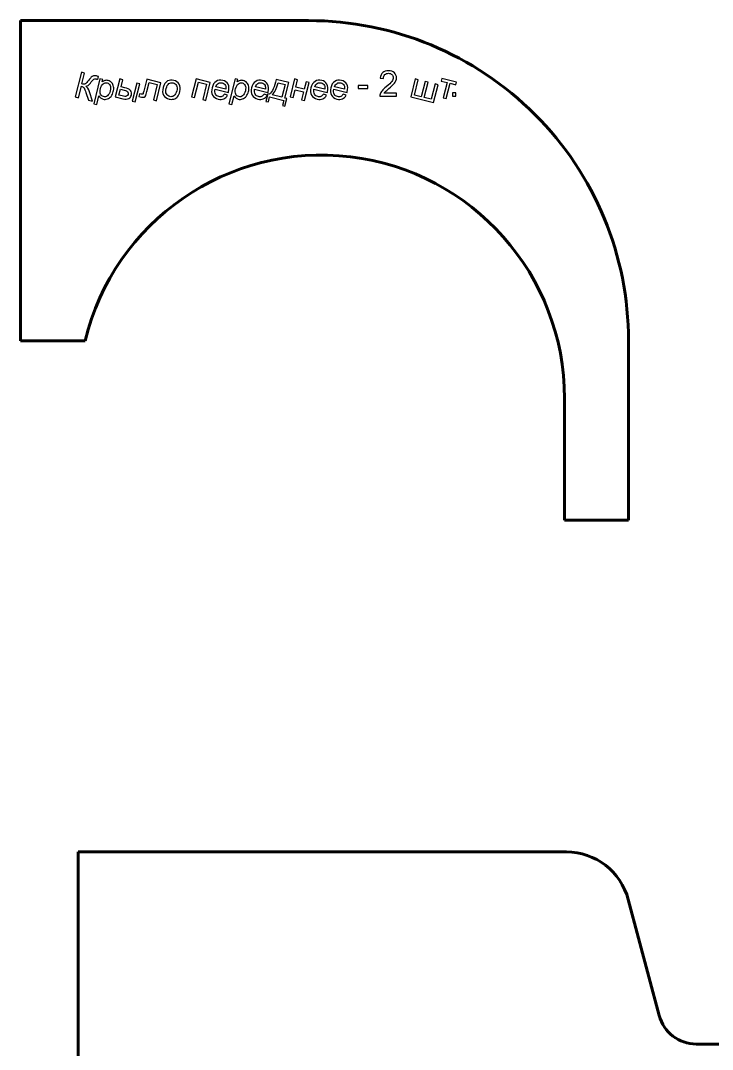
# Model space of a CAD drawing. Header units: centimetres. Extents: x 259 to 610, y 357 to 1252.
# Drawn here: x 259 to 313.1, y 894.1 to 974.4 of the extents above; entities that cross this region are included whole.
import ezdxf

# ---------------------------------------------------------------- set-up
doc = ezdxf.new("R2010")
doc.units = ezdxf.units.CM
doc.header["$MEASUREMENT"] = 0
doc.layers.add('layer 1', color=7, linetype='Continuous')

msp = doc.modelspace()

# ---------------------------------------------------------------- linework, layer by layer
at = {"layer": 'layer 1', "color": 5, "lineweight": 60}
for points in [[(281.50572, 974.42626), (281.50572, 974.42626), (259.00572, 974.42626), (259.00572, 974.42626)], [(259.00572, 974.42626), (259.00572, 974.42626), (259.00572, 949.42627), (259.00572, 949.42627)], [(259.00572, 949.42627), (259.00572, 949.42627), (264.0463, 949.42627), (264.0463, 949.42627)], [(306.50572, 935.42627), (306.50572, 935.42627), (306.50572, 949.42627), (306.50572, 949.42627)], [(301.50572, 944.92627), (301.50572, 944.92627), (301.50572, 935.42627), (301.50572, 935.42627)], [(301.50572, 935.42627), (301.50572, 935.42627), (306.50572, 935.42627), (306.50572, 935.42627)], [(263.49507, 909.50159), (263.49507, 909.50159), (263.49507, 879.50159), (263.49507, 879.50159)], [(301.65367, 909.50159), (301.65367, 909.50159), (263.49507, 909.50159), (263.49507, 909.50159)], [(306.48485, 905.7899), (305.90118, 907.97867), (303.91893, 909.50159), (301.65367, 909.50159)], [(308.9012, 896.7286), (308.9012, 896.7286), (306.48485, 905.7899), (306.48485, 905.7899)], [(308.9012, 896.7286), (309.2514, 895.41534), (310.44075, 894.50159), (311.7999, 894.50159)], [(370.22935, 894.50159), (370.22935, 894.50159), (311.7999, 894.50159), (311.7999, 894.50159)]]:
    msp.add_open_spline(points, degree=3, dxfattribs=at)
for points in [[(306.50572, 949.42627), (306.50572, 956.05668), (303.8718, 962.41553), (299.18339, 967.10394), (299.18339, 967.10394), (294.49498, 971.79234), (288.13613, 974.42626), (281.50572, 974.42626)], [(301.50572, 944.92627), (301.50572, 954.54316), (294.32014, 962.64361), (284.7719, 963.79064), (284.7719, 963.79064), (275.22365, 964.93767), (266.32399, 958.76954), (264.0463, 949.42627)]]:
    msp.add_open_spline(points, degree=3, knots=[0, 0, 0, 0, 0.33333333, 0.33333333, 0.33333333, 0.33333333, 1, 1, 1, 1], dxfattribs=at)
at = {"layer": 'layer 1'}
for points, knots in [([(263.75629, 970.39061), (263.75629, 970.39061), (264.01185, 970.32718), (264.01185, 970.32718), (264.01185, 970.32718), (264.01185, 970.32718), (263.8012, 969.48227), (263.8012, 969.48227), (263.8012, 969.48227), (263.91787, 969.4531), (264.00537, 969.45542), (264.06417, 969.48875), (264.06417, 969.48875), (264.12249, 969.52209), (264.21, 969.61561), (264.32667, 969.76931), (264.32667, 969.76931), (264.41185, 969.88228), (264.47805, 969.96051), (264.52574, 970.00403), (264.52574, 970.00403), (264.57342, 970.04755), (264.6336, 970.07903), (264.7063, 970.09848), (264.7063, 970.09848), (264.77944, 970.11792), (264.85444, 970.11839), (264.93176, 970.09895), (264.93176, 970.09895), (265.02991, 970.0744), (265.08129, 970.06052), (265.08639, 970.05773), (265.08639, 970.05773), (265.08639, 970.05773), (265.0313, 969.83644), (265.0313, 969.83644), (265.0313, 969.83644), (265.0225, 969.83875), (265.00537, 969.84339), (264.97991, 969.8508), (264.97991, 969.8508), (264.95212, 969.85866), (264.93546, 969.86329), (264.92898, 969.86468), (264.92898, 969.86468), (264.8475, 969.88506), (264.78222, 969.88042), (264.73268, 969.8508), (264.73268, 969.8508), (264.68268, 969.82163), (264.61555, 969.74894), (264.53176, 969.63274), (264.53176, 969.63274), (264.4262, 969.48597), (264.34564, 969.39663), (264.29009, 969.36514), (264.29009, 969.36514), (264.235, 969.33366), (264.17296, 969.31329), (264.10444, 969.30311), (264.10444, 969.30311), (264.22018, 969.23783), (264.31462, 969.09246), (264.38685, 968.867), (264.38685, 968.867), (264.38685, 968.867), (264.62388, 968.1258), (264.62388, 968.1258), (264.62388, 968.1258), (264.62388, 968.1258), (264.30675, 968.20449), (264.30675, 968.20449), (264.30675, 968.20449), (264.30675, 968.20449), (264.11509, 968.80866), (264.11509, 968.80866), (264.11509, 968.80866), (264.06278, 968.97532), (264.01324, 969.09339), (263.9674, 969.1619), (263.9674, 969.1619), (263.92111, 969.23089), (263.85073, 969.27718), (263.75583, 969.30079), (263.75583, 969.30079), (263.75583, 969.30079), (263.53083, 968.39802), (263.53083, 968.39802), (263.53083, 968.39802), (263.53083, 968.39802), (263.27574, 968.4619), (263.27574, 968.4619), (263.27574, 968.4619), (263.27574, 968.4619), (263.75629, 970.39061), (263.75629, 970.39061)], [0, 0, 0, 0, 0.04, 0.04, 0.04, 0.04, 0.08, 0.08, 0.08, 0.08, 0.12, 0.12, 0.12, 0.12, 0.16, 0.16, 0.16, 0.16, 0.2, 0.2, 0.2, 0.2, 0.24, 0.24, 0.24, 0.24, 0.28, 0.28, 0.28, 0.28, 0.32, 0.32, 0.32, 0.32, 0.36, 0.36, 0.36, 0.36, 0.4, 0.4, 0.4, 0.4, 0.44, 0.44, 0.44, 0.44, 0.48, 0.48, 0.48, 0.48, 0.52, 0.52, 0.52, 0.52, 0.56, 0.56, 0.56, 0.56, 0.6, 0.6, 0.6, 0.6, 0.64, 0.64, 0.64, 0.64, 0.68, 0.68, 0.68, 0.68, 0.72, 0.72, 0.72, 0.72, 0.76, 0.76, 0.76, 0.76, 0.8, 0.8, 0.8, 0.8, 0.84, 0.84, 0.84, 0.84, 0.88, 0.88, 0.88, 0.88, 0.92, 0.92, 0.92, 0.92, 1, 1, 1, 1]), ([(264.72574, 967.93505), (264.72574, 967.93505), (265.20769, 969.86746), (265.20769, 969.86746), (265.20769, 969.86746), (265.20769, 969.86746), (265.42342, 969.81375), (265.42342, 969.81375), (265.42342, 969.81375), (265.42342, 969.81375), (265.37805, 969.63228), (265.37805, 969.63228), (265.37805, 969.63228), (265.44703, 969.6906), (265.51741, 969.72949), (265.59056, 969.74894), (265.59056, 969.74894), (265.66325, 969.76885), (265.74519, 969.76699), (265.83686, 969.74431), (265.83686, 969.74431), (265.95583, 969.71468), (266.05352, 969.65774), (266.12945, 969.57347), (266.12945, 969.57347), (266.20537, 969.48922), (266.2526, 969.38552), (266.27111, 969.26237), (266.27111, 969.26237), (266.28963, 969.13876), (266.28222, 969.01051), (266.24935, 968.87718), (266.24935, 968.87718), (266.2137, 968.73413), (266.15584, 968.61191), (266.07575, 968.51005), (266.07575, 968.51005), (265.99611, 968.40866), (265.89981, 968.33921), (265.78685, 968.30265), (265.78685, 968.30265), (265.67389, 968.26607), (265.56324, 968.26144), (265.45537, 968.28829), (265.45537, 968.28829), (265.37667, 968.30774), (265.31, 968.34246), (265.25537, 968.39107), (265.25537, 968.39107), (265.20121, 968.44014), (265.16, 968.49524), (265.13222, 968.55589), (265.13222, 968.55589), (265.13222, 968.55589), (264.96278, 967.87579), (264.96278, 967.87579), (264.96278, 967.87579), (264.96278, 967.87579), (264.72574, 967.93505), (264.72574, 967.93505)], [0, 0, 0, 0, 0.0625, 0.0625, 0.0625, 0.0625, 0.125, 0.125, 0.125, 0.125, 0.1875, 0.1875, 0.1875, 0.1875, 0.25, 0.25, 0.25, 0.25, 0.3125, 0.3125, 0.3125, 0.3125, 0.375, 0.375, 0.375, 0.375, 0.4375, 0.4375, 0.4375, 0.4375, 0.5, 0.5, 0.5, 0.5, 0.5625, 0.5625, 0.5625, 0.5625, 0.625, 0.625, 0.625, 0.625, 0.6875, 0.6875, 0.6875, 0.6875, 0.75, 0.75, 0.75, 0.75, 0.8125, 0.8125, 0.8125, 0.8125, 0.875, 0.875, 0.875, 0.875, 1, 1, 1, 1]), ([(266.75769, 969.86653), (266.75769, 969.86653), (266.99472, 969.80728), (266.99472, 969.80728), (266.99472, 969.80728), (266.99472, 969.80728), (266.85862, 969.26144), (266.85862, 969.26144), (266.85862, 969.26144), (266.85862, 969.26144), (267.15862, 969.18644), (267.15862, 969.18644), (267.15862, 969.18644), (267.35399, 969.13783), (267.49519, 969.06237), (267.58223, 968.96005), (267.58223, 968.96005), (267.6688, 968.85774), (267.69565, 968.74015), (267.66232, 968.60681), (267.66232, 968.60681), (267.63315, 968.49014), (267.56417, 968.40125), (267.45537, 968.34015), (267.45537, 968.34015), (267.34658, 968.27949), (267.19565, 968.27301), (267.00167, 968.32163), (267.00167, 968.32163), (267.00167, 968.32163), (266.40954, 968.46931), (266.40954, 968.46931), (266.40954, 968.46931), (266.40954, 968.46931), (266.75769, 969.86653), (266.75769, 969.86653)], [0, 0, 0, 0, 0.1, 0.1, 0.1, 0.1, 0.2, 0.2, 0.2, 0.2, 0.3, 0.3, 0.3, 0.3, 0.4, 0.4, 0.4, 0.4, 0.5, 0.5, 0.5, 0.5, 0.6, 0.6, 0.6, 0.6, 0.7, 0.7, 0.7, 0.7, 0.8, 0.8, 0.8, 0.8, 1, 1, 1, 1]), ([(268.86509, 969.83876), (268.86509, 969.83876), (269.96509, 969.56468), (269.96509, 969.56468), (269.96509, 969.56468), (269.96509, 969.56468), (269.61649, 968.16745), (269.61649, 968.16745), (269.61649, 968.16745), (269.61649, 968.16745), (269.38131, 968.22579), (269.38131, 968.22579), (269.38131, 968.22579), (269.38131, 968.22579), (269.68083, 969.42718), (269.68083, 969.42718), (269.68083, 969.42718), (269.68083, 969.42718), (269.05306, 969.58366), (269.05306, 969.58366), (269.05306, 969.58366), (269.05306, 969.58366), (268.87945, 968.88783), (268.87945, 968.88783), (268.87945, 968.88783), (268.83917, 968.72533), (268.80722, 968.61977), (268.78361, 968.5707), (268.78361, 968.5707), (268.76047, 968.52162), (268.72019, 968.48366), (268.66324, 968.45681), (268.66324, 968.45681), (268.6063, 968.42996), (268.53315, 968.42765), (268.44334, 968.44986), (268.44334, 968.44986), (268.38825, 968.46375), (268.32528, 968.4832), (268.25537, 968.5082), (268.25537, 968.5082), (268.25537, 968.5082), (268.30445, 968.70542), (268.30445, 968.70542), (268.30445, 968.70542), (268.30445, 968.70542), (268.40861, 968.6795), (268.40861, 968.6795), (268.40861, 968.6795), (268.45769, 968.66746), (268.4938, 968.66375), (268.51741, 968.66839), (268.51741, 968.66839), (268.54102, 968.67347), (268.55908, 968.68598), (268.57158, 968.70588), (268.57158, 968.70588), (268.58408, 968.72626), (268.60537, 968.79662), (268.63547, 968.91792), (268.63547, 968.91792), (268.63547, 968.91792), (268.86509, 969.83876), (268.86509, 969.83876)], [0, 0, 0, 0, 0.05882353, 0.05882353, 0.05882353, 0.05882353, 0.11764706, 0.11764706, 0.11764706, 0.11764706, 0.17647059, 0.17647059, 0.17647059, 0.17647059, 0.23529412, 0.23529412, 0.23529412, 0.23529412, 0.29411765, 0.29411765, 0.29411765, 0.29411765, 0.35294118, 0.35294118, 0.35294118, 0.35294118, 0.41176471, 0.41176471, 0.41176471, 0.41176471, 0.47058824, 0.47058824, 0.47058824, 0.47058824, 0.52941176, 0.52941176, 0.52941176, 0.52941176, 0.58823529, 0.58823529, 0.58823529, 0.58823529, 0.64705882, 0.64705882, 0.64705882, 0.64705882, 0.70588235, 0.70588235, 0.70588235, 0.70588235, 0.76470588, 0.76470588, 0.76470588, 0.76470588, 0.82352941, 0.82352941, 0.82352941, 0.82352941, 0.88235294, 0.88235294, 0.88235294, 0.88235294, 1, 1, 1, 1]), ([(270.13871, 969.19107), (270.20352, 969.44987), (270.32297, 969.62348), (270.49796, 969.7119), (270.49796, 969.7119), (270.6438, 969.78552), (270.80352, 969.80079), (270.9762, 969.75774), (270.9762, 969.75774), (271.16834, 969.71005), (271.30954, 969.60774), (271.40028, 969.45171), (271.40028, 969.45171), (271.49055, 969.29524), (271.50815, 969.10635), (271.45306, 968.88412), (271.45306, 968.88412), (271.40815, 968.70449), (271.34565, 968.56977), (271.26602, 968.48042), (271.26602, 968.48042), (271.18639, 968.39061), (271.08824, 968.32996), (270.97065, 968.29894), (270.97065, 968.29894), (270.85352, 968.26746), (270.73408, 968.26699), (270.61185, 968.29755), (270.61185, 968.29755), (270.41649, 968.34616), (270.2739, 968.44848), (270.18454, 968.60403), (270.18454, 968.60403), (270.09519, 968.75912), (270.07991, 968.95495), (270.13871, 969.19107)], [0, 0, 0, 0, 0.1, 0.1, 0.1, 0.1, 0.2, 0.2, 0.2, 0.2, 0.3, 0.3, 0.3, 0.3, 0.4, 0.4, 0.4, 0.4, 0.5, 0.5, 0.5, 0.5, 0.6, 0.6, 0.6, 0.6, 0.7, 0.7, 0.7, 0.7, 0.8, 0.8, 0.8, 0.8, 1, 1, 1, 1]), ([(272.71926, 969.86746), (272.71926, 969.86746), (273.82159, 969.59246), (273.82159, 969.59246), (273.82159, 969.59246), (273.82159, 969.59246), (273.47343, 968.19523), (273.47343, 968.19523), (273.47343, 968.19523), (273.47343, 968.19523), (273.2364, 968.25403), (273.2364, 968.25403), (273.2364, 968.25403), (273.2364, 968.25403), (273.53593, 969.45543), (273.53593, 969.45543), (273.53593, 969.45543), (273.53593, 969.45543), (272.90723, 969.61236), (272.90723, 969.61236), (272.90723, 969.61236), (272.90723, 969.61236), (272.60769, 968.41097), (272.60769, 968.41097), (272.60769, 968.41097), (272.60769, 968.41097), (272.37112, 968.47023), (272.37112, 968.47023), (272.37112, 968.47023), (272.37112, 968.47023), (272.71926, 969.86746), (272.71926, 969.86746)], [0, 0, 0, 0, 0.11111111, 0.11111111, 0.11111111, 0.11111111, 0.22222222, 0.22222222, 0.22222222, 0.22222222, 0.33333333, 0.33333333, 0.33333333, 0.33333333, 0.44444444, 0.44444444, 0.44444444, 0.44444444, 0.55555556, 0.55555556, 0.55555556, 0.55555556, 0.66666667, 0.66666667, 0.66666667, 0.66666667, 0.77777778, 0.77777778, 0.77777778, 0.77777778, 1, 1, 1, 1]), ([(274.94241, 968.68181), (274.94241, 968.68181), (275.17946, 968.5906), (275.17946, 968.5906), (275.17946, 968.5906), (275.10538, 968.45727), (275.00631, 968.36422), (274.88223, 968.31144), (274.88223, 968.31144), (274.75816, 968.2582), (274.6151, 968.25218), (274.4526, 968.29246), (274.4526, 968.29246), (274.24844, 968.34338), (274.10214, 968.44662), (274.01371, 968.60264), (274.01371, 968.60264), (273.92529, 968.7582), (273.90955, 968.94986), (273.96603, 969.17672), (273.96603, 969.17672), (274.02482, 969.4119), (274.13084, 969.57904), (274.28409, 969.67903), (274.28409, 969.67903), (274.43732, 969.77857), (274.61047, 969.80449), (274.80353, 969.75635), (274.80353, 969.75635), (274.99057, 969.70959), (275.12714, 969.60773), (275.21372, 969.45125), (275.21372, 969.45125), (275.30075, 969.29478), (275.3151, 969.10079), (275.25769, 968.87023), (275.25769, 968.87023), (275.25399, 968.85635), (275.24843, 968.83505), (275.24056, 968.80728), (275.24056, 968.80728), (275.24056, 968.80728), (274.19844, 969.06699), (274.19844, 969.06699), (274.19844, 969.06699), (274.16927, 968.91144), (274.18316, 968.7832), (274.24103, 968.68227), (274.24103, 968.68227), (274.29844, 968.58088), (274.38594, 968.51607), (274.50261, 968.4869), (274.50261, 968.4869), (274.58917, 968.46514), (274.66927, 968.46977), (274.74195, 968.49987), (274.74195, 968.49987), (274.81464, 968.52996), (274.8813, 968.59107), (274.94241, 968.68181)], [0, 0, 0, 0, 0.0625, 0.0625, 0.0625, 0.0625, 0.125, 0.125, 0.125, 0.125, 0.1875, 0.1875, 0.1875, 0.1875, 0.25, 0.25, 0.25, 0.25, 0.3125, 0.3125, 0.3125, 0.3125, 0.375, 0.375, 0.375, 0.375, 0.4375, 0.4375, 0.4375, 0.4375, 0.5, 0.5, 0.5, 0.5, 0.5625, 0.5625, 0.5625, 0.5625, 0.625, 0.625, 0.625, 0.625, 0.6875, 0.6875, 0.6875, 0.6875, 0.75, 0.75, 0.75, 0.75, 0.8125, 0.8125, 0.8125, 0.8125, 0.875, 0.875, 0.875, 0.875, 1, 1, 1, 1]), ([(275.28501, 967.93505), (275.28501, 967.93505), (275.76696, 969.86746), (275.76696, 969.86746), (275.76696, 969.86746), (275.76696, 969.86746), (275.98269, 969.81375), (275.98269, 969.81375), (275.98269, 969.81375), (275.98269, 969.81375), (275.93732, 969.63228), (275.93732, 969.63228), (275.93732, 969.63228), (276.0063, 969.6906), (276.07668, 969.72949), (276.14983, 969.74894), (276.14983, 969.74894), (276.22252, 969.76885), (276.30446, 969.76699), (276.39613, 969.74431), (276.39613, 969.74431), (276.5151, 969.71468), (276.61279, 969.65774), (276.68872, 969.57347), (276.68872, 969.57347), (276.76464, 969.48922), (276.81187, 969.38552), (276.83038, 969.26237), (276.83038, 969.26237), (276.8489, 969.13876), (276.84149, 969.01051), (276.80862, 968.87718), (276.80862, 968.87718), (276.77297, 968.73413), (276.71511, 968.61191), (276.63502, 968.51005), (276.63502, 968.51005), (276.55538, 968.40866), (276.45908, 968.33921), (276.34612, 968.30265), (276.34612, 968.30265), (276.23316, 968.26607), (276.12251, 968.26144), (276.01464, 968.28829), (276.01464, 968.28829), (275.93594, 968.30774), (275.86927, 968.34246), (275.81464, 968.39107), (275.81464, 968.39107), (275.76048, 968.44014), (275.71927, 968.49524), (275.69149, 968.55589), (275.69149, 968.55589), (275.69149, 968.55589), (275.52205, 967.87579), (275.52205, 967.87579), (275.52205, 967.87579), (275.52205, 967.87579), (275.28501, 967.93505), (275.28501, 967.93505)], [0, 0, 0, 0, 0.0625, 0.0625, 0.0625, 0.0625, 0.125, 0.125, 0.125, 0.125, 0.1875, 0.1875, 0.1875, 0.1875, 0.25, 0.25, 0.25, 0.25, 0.3125, 0.3125, 0.3125, 0.3125, 0.375, 0.375, 0.375, 0.375, 0.4375, 0.4375, 0.4375, 0.4375, 0.5, 0.5, 0.5, 0.5, 0.5625, 0.5625, 0.5625, 0.5625, 0.625, 0.625, 0.625, 0.625, 0.6875, 0.6875, 0.6875, 0.6875, 0.75, 0.75, 0.75, 0.75, 0.8125, 0.8125, 0.8125, 0.8125, 0.875, 0.875, 0.875, 0.875, 1, 1, 1, 1]), ([(278.03223, 968.68181), (278.03223, 968.68181), (278.26928, 968.5906), (278.26928, 968.5906), (278.26928, 968.5906), (278.1952, 968.45727), (278.09613, 968.36422), (277.97205, 968.31144), (277.97205, 968.31144), (277.84798, 968.2582), (277.70492, 968.25218), (277.54242, 968.29246), (277.54242, 968.29246), (277.33826, 968.34338), (277.19196, 968.44662), (277.10353, 968.60264), (277.10353, 968.60264), (277.01511, 968.7582), (276.99937, 968.94986), (277.05585, 969.17672), (277.05585, 969.17672), (277.11464, 969.4119), (277.22066, 969.57904), (277.37391, 969.67903), (277.37391, 969.67903), (277.52714, 969.77857), (277.70029, 969.80449), (277.89335, 969.75635), (277.89335, 969.75635), (278.08039, 969.70959), (278.21696, 969.60773), (278.30354, 969.45125), (278.30354, 969.45125), (278.39057, 969.29478), (278.40492, 969.10079), (278.34751, 968.87023), (278.34751, 968.87023), (278.34381, 968.85635), (278.33825, 968.83505), (278.33038, 968.80728), (278.33038, 968.80728), (278.33038, 968.80728), (277.28826, 969.06699), (277.28826, 969.06699), (277.28826, 969.06699), (277.25909, 968.91144), (277.27298, 968.7832), (277.33085, 968.68227), (277.33085, 968.68227), (277.38826, 968.58088), (277.47576, 968.51607), (277.59243, 968.4869), (277.59243, 968.4869), (277.67899, 968.46514), (277.75909, 968.46977), (277.83177, 968.49987), (277.83177, 968.49987), (277.90446, 968.52996), (277.97112, 968.59107), (278.03223, 968.68181)], [0, 0, 0, 0, 0.0625, 0.0625, 0.0625, 0.0625, 0.125, 0.125, 0.125, 0.125, 0.1875, 0.1875, 0.1875, 0.1875, 0.25, 0.25, 0.25, 0.25, 0.3125, 0.3125, 0.3125, 0.3125, 0.375, 0.375, 0.375, 0.375, 0.4375, 0.4375, 0.4375, 0.4375, 0.5, 0.5, 0.5, 0.5, 0.5625, 0.5625, 0.5625, 0.5625, 0.625, 0.625, 0.625, 0.625, 0.6875, 0.6875, 0.6875, 0.6875, 0.75, 0.75, 0.75, 0.75, 0.8125, 0.8125, 0.8125, 0.8125, 0.875, 0.875, 0.875, 0.875, 1, 1, 1, 1]), ([(278.98271, 969.82117), (278.98271, 969.82117), (279.95632, 969.57811), (279.95632, 969.57811), (279.95632, 969.57811), (279.95632, 969.57811), (279.65632, 968.37579), (279.65632, 968.37579), (279.65632, 968.37579), (279.65632, 968.37579), (279.8077, 968.33829), (279.8077, 968.33829), (279.8077, 968.33829), (279.8077, 968.33829), (279.66049, 967.74755), (279.66049, 967.74755), (279.66049, 967.74755), (279.66049, 967.74755), (279.46557, 967.79569), (279.46557, 967.79569), (279.46557, 967.79569), (279.46557, 967.79569), (279.56418, 968.19199), (279.56418, 968.19199), (279.56418, 968.19199), (279.56418, 968.19199), (278.46465, 968.46607), (278.46465, 968.46607), (278.46465, 968.46607), (278.46465, 968.46607), (278.36558, 968.07023), (278.36558, 968.07023), (278.36558, 968.07023), (278.36558, 968.07023), (278.17113, 968.11885), (278.17113, 968.11885), (278.17113, 968.11885), (278.17113, 968.11885), (278.31835, 968.70959), (278.31835, 968.70959), (278.31835, 968.70959), (278.31835, 968.70959), (278.44335, 968.6781), (278.44335, 968.6781), (278.44335, 968.6781), (278.6665, 968.86283), (278.84613, 969.24385), (278.98271, 969.82117)], [0, 0, 0, 0, 0.07692308, 0.07692308, 0.07692308, 0.07692308, 0.15384615, 0.15384615, 0.15384615, 0.15384615, 0.23076923, 0.23076923, 0.23076923, 0.23076923, 0.30769231, 0.30769231, 0.30769231, 0.30769231, 0.38461538, 0.38461538, 0.38461538, 0.38461538, 0.46153846, 0.46153846, 0.46153846, 0.46153846, 0.53846154, 0.53846154, 0.53846154, 0.53846154, 0.61538462, 0.61538462, 0.61538462, 0.61538462, 0.69230769, 0.69230769, 0.69230769, 0.69230769, 0.76923077, 0.76923077, 0.76923077, 0.76923077, 0.84615385, 0.84615385, 0.84615385, 0.84615385, 1, 1, 1, 1]), ([(280.41788, 969.86746), (280.41788, 969.86746), (280.65446, 969.8082), (280.65446, 969.8082), (280.65446, 969.8082), (280.65446, 969.8082), (280.50955, 969.22671), (280.50955, 969.22671), (280.50955, 969.22671), (280.50955, 969.22671), (281.16604, 969.06283), (281.16604, 969.06283), (281.16604, 969.06283), (281.16604, 969.06283), (281.31141, 969.64478), (281.31141, 969.64478), (281.31141, 969.64478), (281.31141, 969.64478), (281.54798, 969.58551), (281.54798, 969.58551), (281.54798, 969.58551), (281.54798, 969.58551), (281.19983, 968.18829), (281.19983, 968.18829), (281.19983, 968.18829), (281.19983, 968.18829), (280.96279, 968.24709), (280.96279, 968.24709), (280.96279, 968.24709), (280.96279, 968.24709), (281.11742, 968.86699), (281.11742, 968.86699), (281.11742, 968.86699), (281.11742, 968.86699), (280.46094, 969.03089), (280.46094, 969.03089), (280.46094, 969.03089), (280.46094, 969.03089), (280.30631, 968.41097), (280.30631, 968.41097), (280.30631, 968.41097), (280.30631, 968.41097), (280.06974, 968.47023), (280.06974, 968.47023), (280.06974, 968.47023), (280.06974, 968.47023), (280.41788, 969.86746), (280.41788, 969.86746)], [0, 0, 0, 0, 0.07692308, 0.07692308, 0.07692308, 0.07692308, 0.15384615, 0.15384615, 0.15384615, 0.15384615, 0.23076923, 0.23076923, 0.23076923, 0.23076923, 0.30769231, 0.30769231, 0.30769231, 0.30769231, 0.38461538, 0.38461538, 0.38461538, 0.38461538, 0.46153846, 0.46153846, 0.46153846, 0.46153846, 0.53846154, 0.53846154, 0.53846154, 0.53846154, 0.61538462, 0.61538462, 0.61538462, 0.61538462, 0.69230769, 0.69230769, 0.69230769, 0.69230769, 0.76923077, 0.76923077, 0.76923077, 0.76923077, 0.84615385, 0.84615385, 0.84615385, 0.84615385, 1, 1, 1, 1]), ([(282.67066, 968.68181), (282.67066, 968.68181), (282.90771, 968.5906), (282.90771, 968.5906), (282.90771, 968.5906), (282.83363, 968.45727), (282.73456, 968.36422), (282.61048, 968.31144), (282.61048, 968.31144), (282.48641, 968.2582), (282.34335, 968.25218), (282.18085, 968.29246), (282.18085, 968.29246), (281.97669, 968.34338), (281.83039, 968.44662), (281.74196, 968.60264), (281.74196, 968.60264), (281.65354, 968.7582), (281.6378, 968.94986), (281.69428, 969.17672), (281.69428, 969.17672), (281.75307, 969.4119), (281.85909, 969.57904), (282.01234, 969.67903), (282.01234, 969.67903), (282.16557, 969.77857), (282.33872, 969.80449), (282.53178, 969.75635), (282.53178, 969.75635), (282.71882, 969.70959), (282.85539, 969.60773), (282.94197, 969.45125), (282.94197, 969.45125), (283.029, 969.29478), (283.04335, 969.10079), (282.98594, 968.87023), (282.98594, 968.87023), (282.98224, 968.85635), (282.97668, 968.83505), (282.96881, 968.80728), (282.96881, 968.80728), (282.96881, 968.80728), (281.92669, 969.06699), (281.92669, 969.06699), (281.92669, 969.06699), (281.89752, 968.91144), (281.91141, 968.7832), (281.96928, 968.68227), (281.96928, 968.68227), (282.02669, 968.58088), (282.11419, 968.51607), (282.23086, 968.4869), (282.23086, 968.4869), (282.31742, 968.46514), (282.39752, 968.46977), (282.4702, 968.49987), (282.4702, 968.49987), (282.54289, 968.52996), (282.60955, 968.59107), (282.67066, 968.68181)], [0, 0, 0, 0, 0.0625, 0.0625, 0.0625, 0.0625, 0.125, 0.125, 0.125, 0.125, 0.1875, 0.1875, 0.1875, 0.1875, 0.25, 0.25, 0.25, 0.25, 0.3125, 0.3125, 0.3125, 0.3125, 0.375, 0.375, 0.375, 0.375, 0.4375, 0.4375, 0.4375, 0.4375, 0.5, 0.5, 0.5, 0.5, 0.5625, 0.5625, 0.5625, 0.5625, 0.625, 0.625, 0.625, 0.625, 0.6875, 0.6875, 0.6875, 0.6875, 0.75, 0.75, 0.75, 0.75, 0.8125, 0.8125, 0.8125, 0.8125, 0.875, 0.875, 0.875, 0.875, 1, 1, 1, 1]), ([(284.21557, 968.68181), (284.21557, 968.68181), (284.45262, 968.5906), (284.45262, 968.5906), (284.45262, 968.5906), (284.37854, 968.45727), (284.27947, 968.36422), (284.15539, 968.31144), (284.15539, 968.31144), (284.03132, 968.2582), (283.88826, 968.25218), (283.72576, 968.29246), (283.72576, 968.29246), (283.5216, 968.34338), (283.3753, 968.44662), (283.28687, 968.60264), (283.28687, 968.60264), (283.19845, 968.7582), (283.18271, 968.94986), (283.23919, 969.17672), (283.23919, 969.17672), (283.29798, 969.4119), (283.404, 969.57904), (283.55725, 969.67903), (283.55725, 969.67903), (283.71048, 969.77857), (283.88363, 969.80449), (284.07669, 969.75635), (284.07669, 969.75635), (284.26373, 969.70959), (284.4003, 969.60773), (284.48688, 969.45125), (284.48688, 969.45125), (284.57391, 969.29478), (284.58826, 969.10079), (284.53085, 968.87023), (284.53085, 968.87023), (284.52715, 968.85635), (284.52159, 968.83505), (284.51372, 968.80728), (284.51372, 968.80728), (284.51372, 968.80728), (283.4716, 969.06699), (283.4716, 969.06699), (283.4716, 969.06699), (283.44243, 968.91144), (283.45632, 968.7832), (283.51419, 968.68227), (283.51419, 968.68227), (283.5716, 968.58088), (283.6591, 968.51607), (283.77577, 968.4869), (283.77577, 968.4869), (283.86233, 968.46514), (283.94243, 968.46977), (284.01511, 968.49987), (284.01511, 968.49987), (284.0878, 968.52996), (284.15446, 968.59107), (284.21557, 968.68181)], [0, 0, 0, 0, 0.0625, 0.0625, 0.0625, 0.0625, 0.125, 0.125, 0.125, 0.125, 0.1875, 0.1875, 0.1875, 0.1875, 0.25, 0.25, 0.25, 0.25, 0.3125, 0.3125, 0.3125, 0.3125, 0.375, 0.375, 0.375, 0.375, 0.4375, 0.4375, 0.4375, 0.4375, 0.5, 0.5, 0.5, 0.5, 0.5625, 0.5625, 0.5625, 0.5625, 0.625, 0.625, 0.625, 0.625, 0.6875, 0.6875, 0.6875, 0.6875, 0.75, 0.75, 0.75, 0.75, 0.8125, 0.8125, 0.8125, 0.8125, 0.875, 0.875, 0.875, 0.875, 1, 1, 1, 1]), ([(288.37993, 968.74801), (288.37993, 968.74801), (288.37993, 968.51468), (288.37993, 968.51468), (288.37993, 968.51468), (288.37993, 968.51468), (287.06327, 968.51468), (287.06327, 968.51468), (287.06327, 968.51468), (287.06141, 968.57348), (287.07114, 968.62996), (287.09197, 968.68459), (287.09197, 968.68459), (287.12577, 968.77394), (287.17993, 968.86237), (287.25447, 968.94894), (287.25447, 968.94894), (287.32901, 969.03551), (287.43549, 969.13551), (287.57391, 969.24894), (287.57391, 969.24894), (287.78919, 969.42625), (287.93549, 969.56653), (288.01188, 969.67024), (288.01188, 969.67024), (288.08873, 969.77394), (288.12716, 969.87209), (288.12716, 969.96468), (288.12716, 969.96468), (288.12716, 970.06144), (288.09243, 970.14292), (288.02299, 970.20959), (288.02299, 970.20959), (287.95354, 970.27579), (287.8628, 970.30913), (287.75123, 970.30913), (287.75123, 970.30913), (287.63317, 970.30913), (287.53873, 970.27394), (287.4679, 970.20357), (287.4679, 970.20357), (287.39706, 970.13366), (287.36141, 970.03644), (287.36049, 969.9119), (287.36049, 969.9119), (287.36049, 969.9119), (287.11049, 969.9369), (287.11049, 969.9369), (287.11049, 969.9369), (287.12762, 970.12394), (287.19243, 970.26653), (287.30447, 970.36468), (287.30447, 970.36468), (287.41697, 970.46283), (287.56743, 970.5119), (287.75678, 970.5119), (287.75678, 970.5119), (287.94753, 970.5119), (288.09891, 970.45913), (288.21003, 970.35311), (288.21003, 970.35311), (288.3216, 970.24709), (288.37716, 970.11561), (288.37716, 969.95913), (288.37716, 969.95913), (288.37716, 969.8795), (288.36095, 969.80126), (288.32808, 969.7244), (288.32808, 969.7244), (288.29567, 969.64709), (288.24151, 969.56607), (288.16604, 969.48088), (288.16604, 969.48088), (288.09012, 969.39616), (287.96466, 969.27903), (287.78966, 969.13088), (287.78966, 969.13088), (287.6429, 969.00774), (287.54845, 968.9244), (287.50678, 968.88042), (287.50678, 968.88042), (287.46512, 968.83644), (287.43086, 968.79246), (287.40354, 968.74801), (287.40354, 968.74801), (287.40354, 968.74801), (288.37993, 968.74801), (288.37993, 968.74801)], [0, 0, 0, 0, 0.04347826, 0.04347826, 0.04347826, 0.04347826, 0.08695652, 0.08695652, 0.08695652, 0.08695652, 0.13043478, 0.13043478, 0.13043478, 0.13043478, 0.17391304, 0.17391304, 0.17391304, 0.17391304, 0.2173913, 0.2173913, 0.2173913, 0.2173913, 0.26086957, 0.26086957, 0.26086957, 0.26086957, 0.30434783, 0.30434783, 0.30434783, 0.30434783, 0.34782609, 0.34782609, 0.34782609, 0.34782609, 0.39130435, 0.39130435, 0.39130435, 0.39130435, 0.43478261, 0.43478261, 0.43478261, 0.43478261, 0.47826087, 0.47826087, 0.47826087, 0.47826087, 0.52173913, 0.52173913, 0.52173913, 0.52173913, 0.56521739, 0.56521739, 0.56521739, 0.56521739, 0.60869565, 0.60869565, 0.60869565, 0.60869565, 0.65217391, 0.65217391, 0.65217391, 0.65217391, 0.69565217, 0.69565217, 0.69565217, 0.69565217, 0.73913043, 0.73913043, 0.73913043, 0.73913043, 0.7826087, 0.7826087, 0.7826087, 0.7826087, 0.82608696, 0.82608696, 0.82608696, 0.82608696, 0.86956522, 0.86956522, 0.86956522, 0.86956522, 0.91304348, 0.91304348, 0.91304348, 0.91304348, 1, 1, 1, 1]), ([(289.83318, 969.86561), (289.83318, 969.86561), (290.07021, 969.80681), (290.07021, 969.80681), (290.07021, 969.80681), (290.07021, 969.80681), (289.77067, 968.60542), (289.77067, 968.60542), (289.77067, 968.60542), (289.77067, 968.60542), (290.31003, 968.4707), (290.31003, 968.4707), (290.31003, 968.4707), (290.31003, 968.4707), (290.60957, 969.67209), (290.60957, 969.67209), (290.60957, 969.67209), (290.60957, 969.67209), (290.84614, 969.61329), (290.84614, 969.61329), (290.84614, 969.61329), (290.84614, 969.61329), (290.5466, 968.41191), (290.5466, 968.41191), (290.5466, 968.41191), (290.5466, 968.41191), (291.08734, 968.27718), (291.08734, 968.27718), (291.08734, 968.27718), (291.08734, 968.27718), (291.38688, 969.47811), (291.38688, 969.47811), (291.38688, 969.47811), (291.38688, 969.47811), (291.62253, 969.41977), (291.62253, 969.41977), (291.62253, 969.41977), (291.62253, 969.41977), (291.27438, 968.02209), (291.27438, 968.02209), (291.27438, 968.02209), (291.27438, 968.02209), (289.48502, 968.46838), (289.48502, 968.46838), (289.48502, 968.46838), (289.48502, 968.46838), (289.83318, 969.86561), (289.83318, 969.86561)], [0, 0, 0, 0, 0.07692308, 0.07692308, 0.07692308, 0.07692308, 0.15384615, 0.15384615, 0.15384615, 0.15384615, 0.23076923, 0.23076923, 0.23076923, 0.23076923, 0.30769231, 0.30769231, 0.30769231, 0.30769231, 0.38461538, 0.38461538, 0.38461538, 0.38461538, 0.46153846, 0.46153846, 0.46153846, 0.46153846, 0.53846154, 0.53846154, 0.53846154, 0.53846154, 0.61538462, 0.61538462, 0.61538462, 0.61538462, 0.69230769, 0.69230769, 0.69230769, 0.69230769, 0.76923077, 0.76923077, 0.76923077, 0.76923077, 0.84615385, 0.84615385, 0.84615385, 0.84615385, 1, 1, 1, 1]), ([(291.92577, 969.8994), (291.92577, 969.8994), (293.06141, 969.61653), (293.06141, 969.61653), (293.06141, 969.61653), (293.06141, 969.61653), (293.01235, 969.42023), (293.01235, 969.42023), (293.01235, 969.42023), (293.01235, 969.42023), (292.56234, 969.53227), (292.56234, 969.53227), (292.56234, 969.53227), (292.56234, 969.53227), (292.26327, 968.33134), (292.26327, 968.33134), (292.26327, 968.33134), (292.26327, 968.33134), (292.02762, 968.39014), (292.02762, 968.39014), (292.02762, 968.39014), (292.02762, 968.39014), (292.32716, 969.59107), (292.32716, 969.59107), (292.32716, 969.59107), (292.32716, 969.59107), (291.87716, 969.70357), (291.87716, 969.70357), (291.87716, 969.70357), (291.87716, 969.70357), (291.92577, 969.8994), (291.92577, 969.8994)], [0, 0, 0, 0, 0.11111111, 0.11111111, 0.11111111, 0.11111111, 0.22222222, 0.22222222, 0.22222222, 0.22222222, 0.33333333, 0.33333333, 0.33333333, 0.33333333, 0.44444444, 0.44444444, 0.44444444, 0.44444444, 0.55555556, 0.55555556, 0.55555556, 0.55555556, 0.66666667, 0.66666667, 0.66666667, 0.66666667, 0.77777778, 0.77777778, 0.77777778, 0.77777778, 1, 1, 1, 1]), ([(265.24612, 969.10774), (265.2012, 968.92764), (265.20445, 968.78598), (265.25584, 968.68181), (265.25584, 968.68181), (265.30722, 968.57765), (265.38454, 968.51283), (265.48825, 968.4869), (265.48825, 968.4869), (265.59333, 968.46051), (265.69472, 968.48273), (265.79194, 968.5531), (265.79194, 968.5531), (265.88916, 968.62347), (265.96093, 968.75171), (266.00769, 968.93876), (266.00769, 968.93876), (266.05166, 969.11699), (266.04842, 969.25913), (265.9975, 969.36607), (265.9975, 969.36607), (265.94611, 969.47301), (265.86973, 969.53922), (265.76787, 969.56422), (265.76787, 969.56422), (265.66695, 969.58968), (265.56602, 969.56468), (265.46509, 969.48968), (265.46509, 969.48968), (265.36371, 969.41468), (265.29102, 969.28737), (265.24612, 969.10774)], [0, 0, 0, 0, 0.11111111, 0.11111111, 0.11111111, 0.11111111, 0.22222222, 0.22222222, 0.22222222, 0.22222222, 0.33333333, 0.33333333, 0.33333333, 0.33333333, 0.44444444, 0.44444444, 0.44444444, 0.44444444, 0.55555556, 0.55555556, 0.55555556, 0.55555556, 0.66666667, 0.66666667, 0.66666667, 0.66666667, 0.77777778, 0.77777778, 0.77777778, 0.77777778, 1, 1, 1, 1]), ([(266.69472, 968.60496), (266.69472, 968.60496), (266.94334, 968.54292), (266.94334, 968.54292), (266.94334, 968.54292), (267.09333, 968.50542), (267.20491, 968.49709), (267.27852, 968.51792), (267.27852, 968.51792), (267.35167, 968.53875), (267.39797, 968.58829), (267.41742, 968.66653), (267.41742, 968.66653), (267.43269, 968.72672), (267.42204, 968.7869), (267.38686, 968.84616), (267.38686, 968.84616), (267.35121, 968.90496), (267.25213, 968.95496), (267.09009, 968.99523), (267.09009, 968.99523), (267.09009, 968.99523), (266.80954, 969.06514), (266.80954, 969.06514), (266.80954, 969.06514), (266.80954, 969.06514), (266.69472, 968.60496), (266.69472, 968.60496)], [0, 0, 0, 0, 0.125, 0.125, 0.125, 0.125, 0.25, 0.25, 0.25, 0.25, 0.375, 0.375, 0.375, 0.375, 0.5, 0.5, 0.5, 0.5, 0.625, 0.625, 0.625, 0.625, 0.75, 0.75, 0.75, 0.75, 1, 1, 1, 1]), ([(268.08269, 969.53598), (268.08269, 969.53598), (268.31973, 969.47672), (268.31973, 969.47672), (268.31973, 969.47672), (268.31973, 969.47672), (267.97112, 968.07949), (267.97112, 968.07949), (267.97112, 968.07949), (267.97112, 968.07949), (267.73455, 968.13876), (267.73455, 968.13876), (267.73455, 968.13876), (267.73455, 968.13876), (268.08269, 969.53598), (268.08269, 969.53598)], [0, 0, 0, 0, 0.2, 0.2, 0.2, 0.2, 0.4, 0.4, 0.4, 0.4, 0.6, 0.6, 0.6, 0.6, 1, 1, 1, 1]), ([(270.38223, 969.13042), (270.33779, 968.95126), (270.34334, 968.80773), (270.39936, 968.6994), (270.39936, 968.6994), (270.45491, 968.59061), (270.54241, 968.52162), (270.66046, 968.49199), (270.66046, 968.49199), (270.77806, 968.46283), (270.88732, 968.4832), (270.98732, 968.55311), (270.98732, 968.55311), (271.08779, 968.62302), (271.16093, 968.74987), (271.20676, 968.9332), (271.20676, 968.9332), (271.24981, 969.10588), (271.24288, 969.24662), (271.18685, 969.35543), (271.18685, 969.35543), (271.13037, 969.46376), (271.0438, 969.53274), (270.92713, 969.5619), (270.92713, 969.5619), (270.80908, 969.59153), (270.69982, 969.57162), (270.59936, 969.50218), (270.59936, 969.50218), (270.49936, 969.4332), (270.42714, 969.30912), (270.38223, 969.13042)], [0, 0, 0, 0, 0.11111111, 0.11111111, 0.11111111, 0.11111111, 0.22222222, 0.22222222, 0.22222222, 0.22222222, 0.33333333, 0.33333333, 0.33333333, 0.33333333, 0.44444444, 0.44444444, 0.44444444, 0.44444444, 0.55555556, 0.55555556, 0.55555556, 0.55555556, 0.66666667, 0.66666667, 0.66666667, 0.66666667, 0.77777778, 0.77777778, 0.77777778, 0.77777778, 1, 1, 1, 1]), ([(274.26047, 969.25866), (274.26047, 969.25866), (275.04056, 969.06421), (275.04056, 969.06421), (275.04056, 969.06421), (275.05908, 969.18413), (275.05121, 969.27996), (275.01696, 969.35079), (275.01696, 969.35079), (274.96418, 969.46098), (274.87806, 969.53089), (274.7577, 969.56098), (274.7577, 969.56098), (274.6489, 969.58783), (274.54844, 969.5744), (274.4563, 969.51977), (274.4563, 969.51977), (274.36371, 969.46561), (274.29843, 969.37857), (274.26047, 969.25866)], [0, 0, 0, 0, 0.16666667, 0.16666667, 0.16666667, 0.16666667, 0.33333333, 0.33333333, 0.33333333, 0.33333333, 0.5, 0.5, 0.5, 0.5, 0.66666667, 0.66666667, 0.66666667, 0.66666667, 1, 1, 1, 1]), ([(275.80539, 969.10774), (275.76047, 968.92764), (275.76372, 968.78598), (275.81511, 968.68181), (275.81511, 968.68181), (275.86649, 968.57765), (275.94381, 968.51283), (276.04752, 968.4869), (276.04752, 968.4869), (276.1526, 968.46051), (276.25399, 968.48273), (276.35121, 968.5531), (276.35121, 968.5531), (276.44843, 968.62347), (276.5202, 968.75171), (276.56696, 968.93876), (276.56696, 968.93876), (276.61093, 969.11699), (276.60769, 969.25913), (276.55677, 969.36607), (276.55677, 969.36607), (276.50538, 969.47301), (276.429, 969.53922), (276.32714, 969.56422), (276.32714, 969.56422), (276.22622, 969.58968), (276.12529, 969.56468), (276.02436, 969.48968), (276.02436, 969.48968), (275.92298, 969.41468), (275.85029, 969.28737), (275.80539, 969.10774)], [0, 0, 0, 0, 0.11111111, 0.11111111, 0.11111111, 0.11111111, 0.22222222, 0.22222222, 0.22222222, 0.22222222, 0.33333333, 0.33333333, 0.33333333, 0.33333333, 0.44444444, 0.44444444, 0.44444444, 0.44444444, 0.55555556, 0.55555556, 0.55555556, 0.55555556, 0.66666667, 0.66666667, 0.66666667, 0.66666667, 0.77777778, 0.77777778, 0.77777778, 0.77777778, 1, 1, 1, 1]), ([(277.35029, 969.25866), (277.35029, 969.25866), (278.13038, 969.06421), (278.13038, 969.06421), (278.13038, 969.06421), (278.1489, 969.18413), (278.14103, 969.27996), (278.10678, 969.35079), (278.10678, 969.35079), (278.054, 969.46098), (277.96788, 969.53089), (277.84752, 969.56098), (277.84752, 969.56098), (277.73872, 969.58783), (277.63826, 969.5744), (277.54612, 969.51977), (277.54612, 969.51977), (277.45353, 969.46561), (277.38825, 969.37857), (277.35029, 969.25866)], [0, 0, 0, 0, 0.16666667, 0.16666667, 0.16666667, 0.16666667, 0.33333333, 0.33333333, 0.33333333, 0.33333333, 0.5, 0.5, 0.5, 0.5, 0.66666667, 0.66666667, 0.66666667, 0.66666667, 1, 1, 1, 1]), ([(279.13085, 969.57579), (279.00029, 969.12671), (278.84659, 968.80866), (278.66974, 968.62163), (278.66974, 968.62163), (278.66974, 968.62163), (279.42067, 968.43459), (279.42067, 968.43459), (279.42067, 968.43459), (279.42067, 968.43459), (279.67159, 969.44107), (279.67159, 969.44107), (279.67159, 969.44107), (279.67159, 969.44107), (279.13085, 969.57579), (279.13085, 969.57579)], [0, 0, 0, 0, 0.2, 0.2, 0.2, 0.2, 0.4, 0.4, 0.4, 0.4, 0.6, 0.6, 0.6, 0.6, 1, 1, 1, 1]), ([(281.98872, 969.25866), (281.98872, 969.25866), (282.76881, 969.06421), (282.76881, 969.06421), (282.76881, 969.06421), (282.78733, 969.18413), (282.77946, 969.27996), (282.74521, 969.35079), (282.74521, 969.35079), (282.69243, 969.46098), (282.60631, 969.53089), (282.48595, 969.56098), (282.48595, 969.56098), (282.37715, 969.58783), (282.27669, 969.5744), (282.18455, 969.51977), (282.18455, 969.51977), (282.09196, 969.46561), (282.02668, 969.37857), (281.98872, 969.25866)], [0, 0, 0, 0, 0.16666667, 0.16666667, 0.16666667, 0.16666667, 0.33333333, 0.33333333, 0.33333333, 0.33333333, 0.5, 0.5, 0.5, 0.5, 0.66666667, 0.66666667, 0.66666667, 0.66666667, 1, 1, 1, 1]), ([(283.53363, 969.25866), (283.53363, 969.25866), (284.31372, 969.06421), (284.31372, 969.06421), (284.31372, 969.06421), (284.33224, 969.18413), (284.32437, 969.27996), (284.29012, 969.35079), (284.29012, 969.35079), (284.23734, 969.46098), (284.15122, 969.53089), (284.03086, 969.56098), (284.03086, 969.56098), (283.92206, 969.58783), (283.8216, 969.5744), (283.72946, 969.51977), (283.72946, 969.51977), (283.63687, 969.46561), (283.57159, 969.37857), (283.53363, 969.25866)], [0, 0, 0, 0, 0.16666667, 0.16666667, 0.16666667, 0.16666667, 0.33333333, 0.33333333, 0.33333333, 0.33333333, 0.5, 0.5, 0.5, 0.5, 0.66666667, 0.66666667, 0.66666667, 0.66666667, 1, 1, 1, 1]), ([(285.37206, 969.1119), (285.37206, 969.1119), (285.37206, 969.35635), (285.37206, 969.35635), (285.37206, 969.35635), (285.37206, 969.35635), (286.12762, 969.35635), (286.12762, 969.35635), (286.12762, 969.35635), (286.12762, 969.35635), (286.12762, 969.1119), (286.12762, 969.1119), (286.12762, 969.1119), (286.12762, 969.1119), (285.37206, 969.1119), (285.37206, 969.1119)], [0, 0, 0, 0, 0.2, 0.2, 0.2, 0.2, 0.4, 0.4, 0.4, 0.4, 0.6, 0.6, 0.6, 0.6, 1, 1, 1, 1]), ([(292.74475, 968.51468), (292.74475, 968.51468), (292.74475, 968.79246), (292.74475, 968.79246), (292.74475, 968.79246), (292.74475, 968.79246), (293.02253, 968.79246), (293.02253, 968.79246), (293.02253, 968.79246), (293.02253, 968.79246), (293.02253, 968.51468), (293.02253, 968.51468), (293.02253, 968.51468), (293.02253, 968.51468), (292.74475, 968.51468), (292.74475, 968.51468)], [0, 0, 0, 0, 0.2, 0.2, 0.2, 0.2, 0.4, 0.4, 0.4, 0.4, 0.6, 0.6, 0.6, 0.6, 1, 1, 1, 1])]:
    msp.add_open_spline(points, degree=3, knots=knots, dxfattribs=at)

doc.saveas('drawing.dxf')
